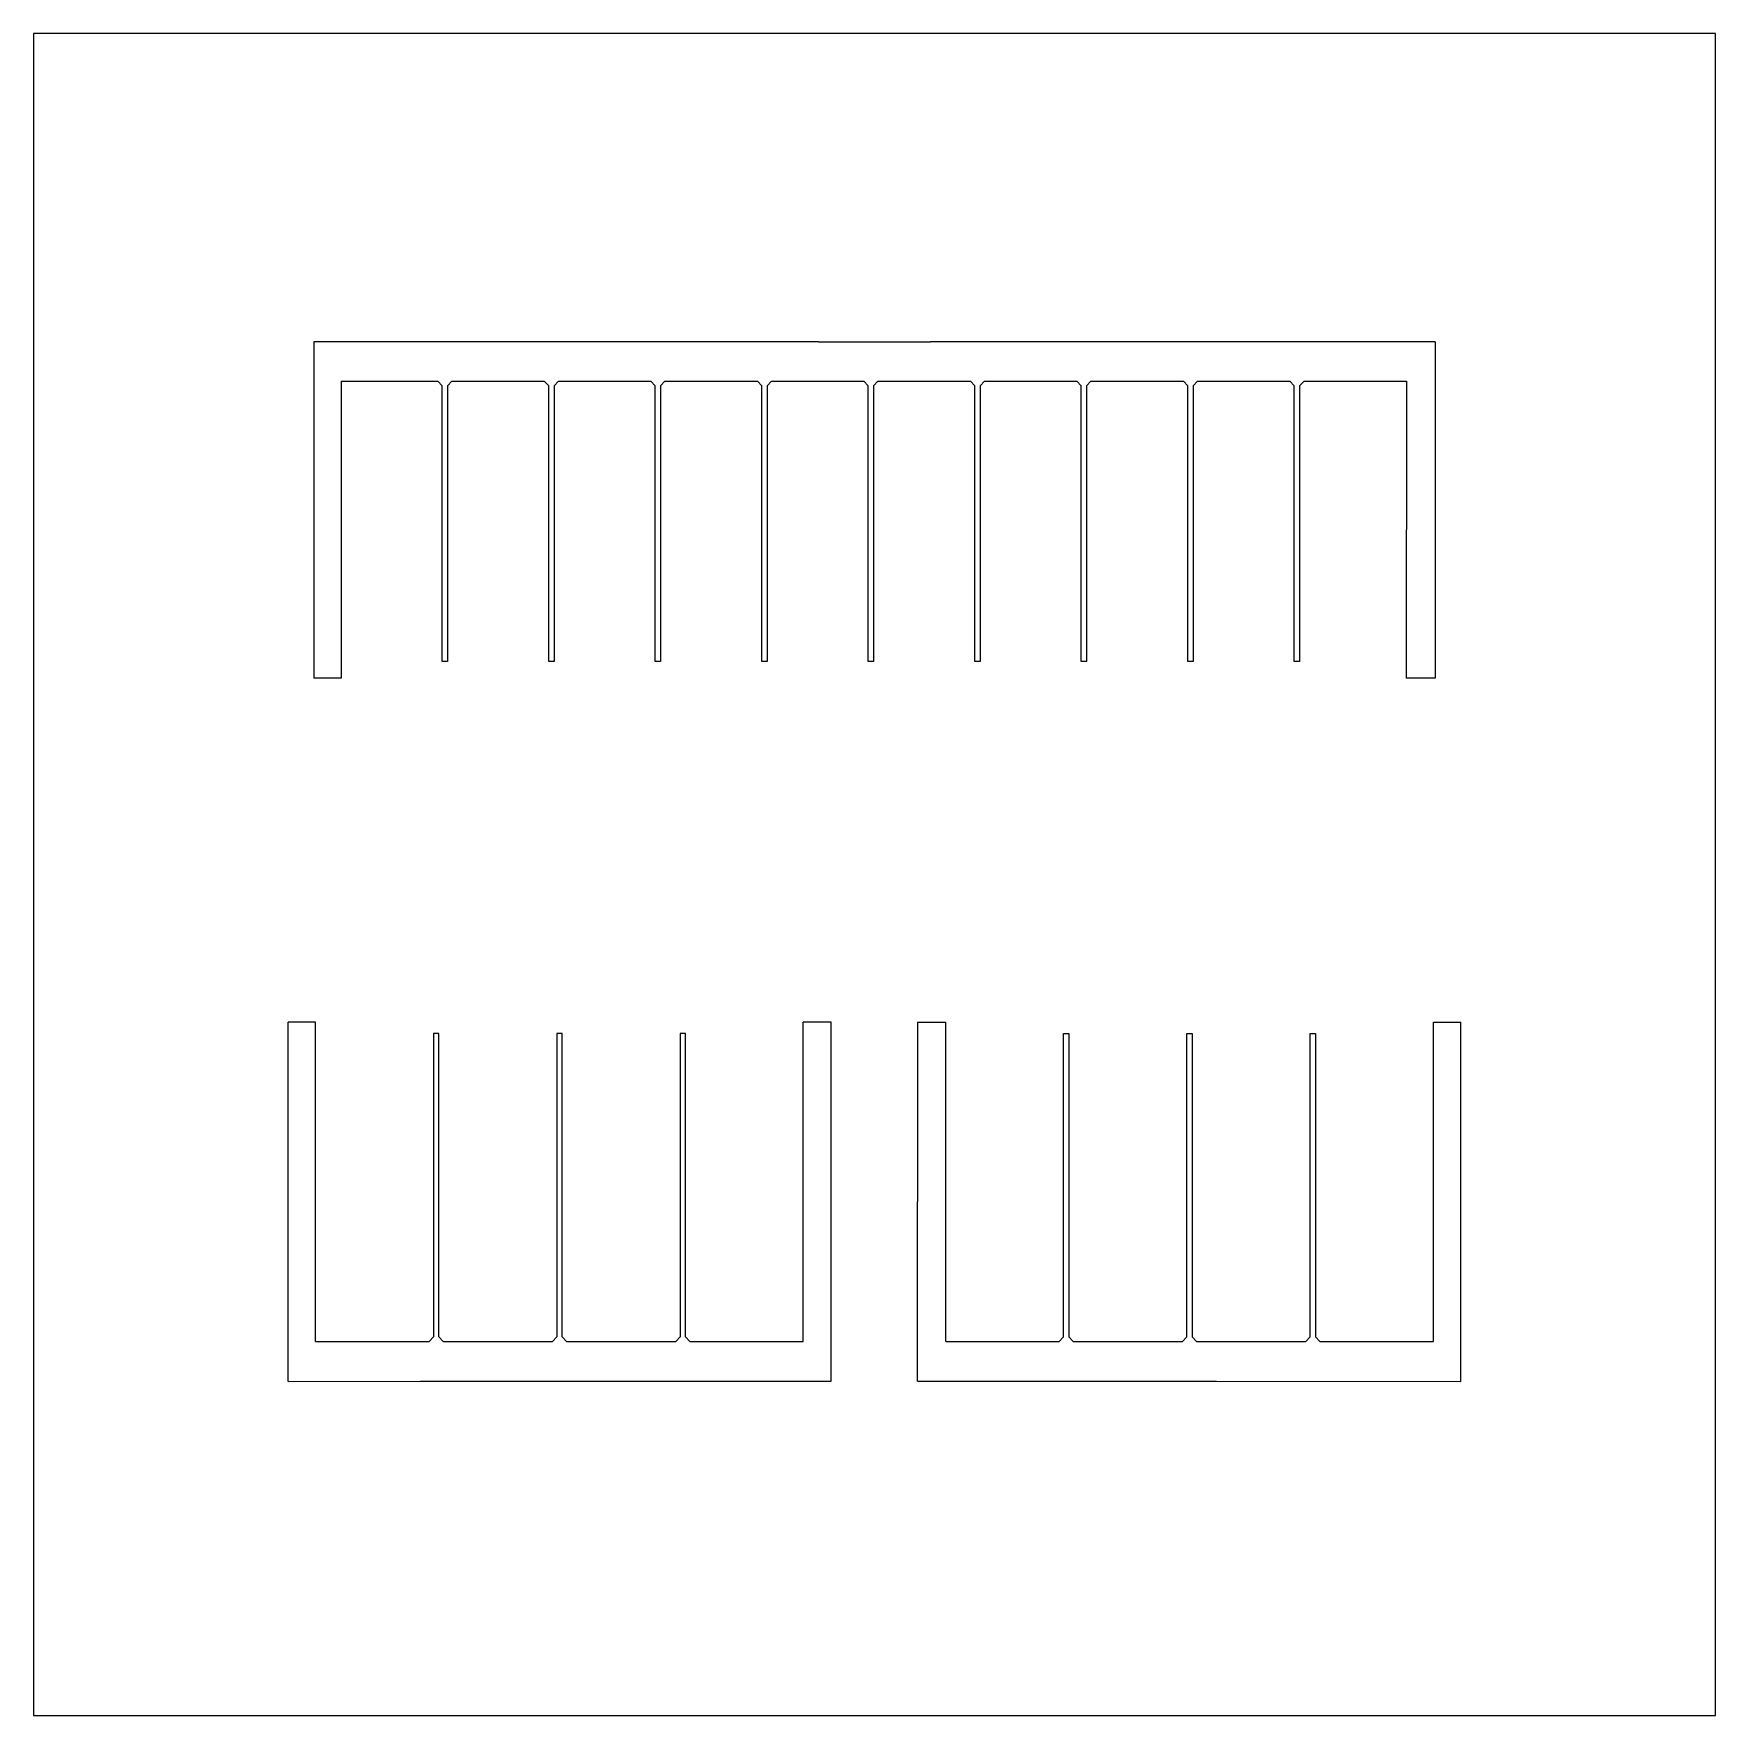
# Model space of a CAD drawing. Header units: millimetres. Extents: x 2140.1 to 2170.1, y 1997.3 to 2027.3.
import ezdxf

# ---------------------------------------------------------------- set-up
doc = ezdxf.new("R2010")
doc.units = ezdxf.units.MM
doc.layers.add('lightMask-stencil', color=2, linetype='Continuous')
doc.layers.add('lightmask_outline', color=7, linetype='Continuous')

msp = doc.modelspace()

# ---------------------------------------------------------------- linework, layer by layer
at = {"layer": 'lightMask-stencil'}
for p, q in [((2154.089, 2021.767), (2145.089, 2021.767)), ((2145.089, 2021.767), (2145.09, 2015.767)), ((2154.089, 2021.767), (2156.089, 2021.767)), ((2165.089, 2021.767), (2156.089, 2021.767)), ((2165.089, 2021.767), (2165.089, 2015.767)), ((2145.577, 2021.066), (2145.578, 2015.767)), ((2145.577, 2021.066), (2147.299, 2021.066)), ((2147.378, 2020.982), (2147.299, 2021.066)), ((2147.378, 2016.066), (2147.378, 2020.982)), ((2147.551, 2021.066), (2147.473, 2020.982)), ((2147.473, 2020.982), (2147.473, 2016.066)), ((2147.551, 2021.066), (2149.199, 2021.066)), ((2149.278, 2020.982), (2149.199, 2021.066)), ((2149.278, 2016.066), (2149.278, 2020.982)), ((2149.451, 2021.066), (2149.373, 2020.982)), ((2149.373, 2020.982), (2149.373, 2016.066)), ((2149.451, 2021.066), (2151.099, 2021.066)), ((2151.178, 2020.982), (2151.099, 2021.066)), ((2151.178, 2016.066), (2151.178, 2020.982)), ((2151.351, 2021.066), (2151.273, 2020.982)), ((2151.273, 2020.982), (2151.273, 2016.066)), ((2151.351, 2021.066), (2152.999, 2021.066)), ((2153.078, 2020.982), (2152.999, 2021.066)), ((2153.078, 2016.066), (2153.078, 2020.982)), ((2153.251, 2021.066), (2153.173, 2020.982)), ((2153.173, 2020.982), (2153.173, 2016.066)), ((2153.251, 2021.066), (2154.899, 2021.066)), ((2154.978, 2020.982), (2154.899, 2021.066)), ((2154.978, 2016.066), (2154.978, 2020.982)), ((2155.151, 2021.066), (2155.073, 2020.982)), ((2155.073, 2020.982), (2155.073, 2016.066)), ((2155.151, 2021.066), (2156.799, 2021.066)), ((2156.878, 2020.982), (2156.799, 2021.066)), ((2156.878, 2016.066), (2156.878, 2020.982)), ((2157.051, 2021.066), (2156.973, 2020.982)), ((2156.973, 2020.982), (2156.973, 2016.066)), ((2157.051, 2021.066), (2158.699, 2021.066)), ((2158.778, 2020.982), (2158.699, 2021.066)), ((2158.778, 2016.066), (2158.778, 2020.982)), ((2158.951, 2021.066), (2158.873, 2020.982)), ((2158.873, 2020.982), (2158.873, 2016.066)), ((2158.951, 2021.066), (2160.599, 2021.066)), ((2160.678, 2020.982), (2160.599, 2021.066)), ((2160.678, 2016.066), (2160.678, 2020.982)), ((2160.851, 2021.066), (2160.773, 2020.982)), ((2160.773, 2020.982), (2160.773, 2016.066)), ((2160.851, 2021.066), (2162.499, 2021.066)), ((2162.578, 2020.982), (2162.499, 2021.066)), ((2162.578, 2016.066), (2162.578, 2020.982)), ((2162.751, 2021.066), (2162.673, 2020.982)), ((2162.673, 2020.982), (2162.673, 2016.066)), ((2162.751, 2021.066), (2164.577, 2021.066)), ((2164.577, 2021.066), (2164.576, 2015.767)), ((2147.473, 2016.066), (2147.378, 2016.066)), ((2149.373, 2016.066), (2149.278, 2016.066)), ((2151.273, 2016.066), (2151.178, 2016.066)), ((2153.173, 2016.066), (2153.078, 2016.066)), ((2155.073, 2016.066), (2154.978, 2016.066)), ((2156.973, 2016.066), (2156.878, 2016.066)), ((2158.873, 2016.066), (2158.778, 2016.066)), ((2160.773, 2016.066), (2160.678, 2016.066)), ((2162.673, 2016.066), (2162.578, 2016.066)), ((2145.578, 2015.767), (2145.09, 2015.767)), ((2165.089, 2015.767), (2164.576, 2015.767)), ((2144.629, 2003.223), (2144.63, 2009.631)), ((2145.118, 2009.631), (2144.63, 2009.631)), ((2145.118, 2003.931), (2145.118, 2009.631)), ((2147.319, 2009.429), (2147.224, 2009.429)), ((2147.224, 2009.429), (2147.224, 2004.016)), ((2147.319, 2004.016), (2147.319, 2009.429)), ((2149.519, 2009.429), (2149.424, 2009.429)), ((2149.424, 2009.429), (2149.424, 2004.016)), ((2149.519, 2004.016), (2149.519, 2009.429)), ((2151.719, 2009.429), (2151.624, 2009.429)), ((2151.624, 2009.429), (2151.624, 2004.016)), ((2151.719, 2004.016), (2151.719, 2009.429)), ((2153.819, 2003.931), (2153.818, 2009.633)), ((2154.318, 2009.633), (2153.818, 2009.633)), ((2154.319, 2003.224), (2154.318, 2009.633)), ((2155.859, 2003.224), (2155.86, 2009.633)), ((2155.859, 2009.633), (2156.359, 2009.633)), ((2156.359, 2003.931), (2156.359, 2009.633)), ((2158.459, 2004.016), (2158.459, 2009.429)), ((2158.459, 2009.429), (2158.554, 2009.429)), ((2158.554, 2009.429), (2158.554, 2004.016)), ((2160.659, 2004.016), (2160.659, 2009.429)), ((2160.659, 2009.429), (2160.754, 2009.429)), ((2160.754, 2009.429), (2160.754, 2004.016)), ((2162.859, 2004.016), (2162.859, 2009.429)), ((2162.859, 2009.429), (2162.954, 2009.429)), ((2162.954, 2009.429), (2162.954, 2004.016)), ((2165.06, 2003.931), (2165.059, 2009.631)), ((2165.059, 2009.631), (2165.548, 2009.631)), ((2165.549, 2003.223), (2165.548, 2009.631)), ((2147.224, 2004.016), (2147.146, 2003.932)), ((2147.397, 2003.932), (2147.319, 2004.016)), ((2149.424, 2004.016), (2149.346, 2003.932)), ((2149.597, 2003.932), (2149.519, 2004.016)), ((2151.624, 2004.016), (2151.546, 2003.932)), ((2151.797, 2003.932), (2151.719, 2004.016)), ((2158.381, 2003.932), (2158.459, 2004.016)), ((2158.554, 2004.016), (2158.632, 2003.932)), ((2160.581, 2003.932), (2160.659, 2004.016)), ((2160.754, 2004.016), (2160.832, 2003.932)), ((2162.781, 2003.932), (2162.859, 2004.016)), ((2162.954, 2004.016), (2163.032, 2003.932)), ((2145.118, 2003.931), (2147.146, 2003.932)), ((2147.397, 2003.932), (2149.346, 2003.932)), ((2149.597, 2003.932), (2151.546, 2003.932)), ((2151.797, 2003.932), (2153.819, 2003.931)), ((2156.359, 2003.931), (2158.381, 2003.932)), ((2158.632, 2003.932), (2160.581, 2003.932)), ((2160.832, 2003.932), (2162.781, 2003.932)), ((2163.032, 2003.932), (2165.06, 2003.931)), ((2144.629, 2003.223), (2146.989, 2003.224)), ((2146.989, 2003.224), (2154.319, 2003.224)), ((2155.859, 2003.224), (2161.189, 2003.224)), ((2161.189, 2003.224), (2165.549, 2003.223))]:
    msp.add_line(p, q, dxfattribs=at)
at = {"layer": 'lightmask_outline'}
msp.add_lwpolyline([(2140.089, 2027.264), (2140.089, 1997.264), (2170.089, 1997.264), (2170.089, 2027.264), (2140.089, 2027.264)], dxfattribs=at)

doc.saveas('drawing.dxf')
